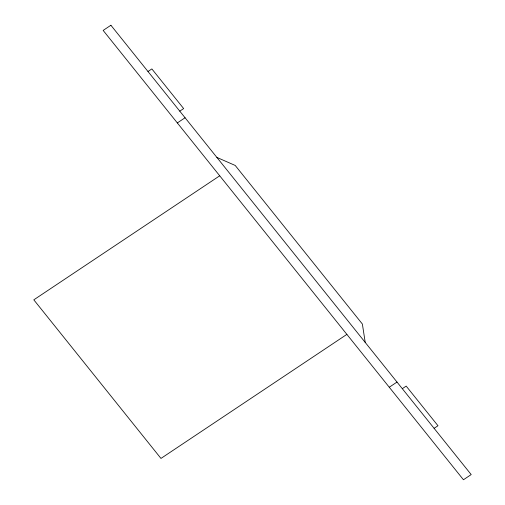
<?xml version="1.0" encoding="UTF-8"?>
<svg xmlns="http://www.w3.org/2000/svg" width="505" height="505" viewBox="0 0 505 505"><rect width="100%" height="100%" fill="white"/><g stroke="black" fill="none" stroke-linecap="round" stroke-linejoin="round"><path stroke-width="0.76" d="M147.99 71.502L151.86 68.92L183.65 108.569L179.78 111.151M177.331 122.93L185.076 117.76M219.719 175.791L33.81 299.837L160.969 458.426L346.878 334.379M389.267 387.24L397.012 382.07M402.315 388.68L406.184 386.098L437.98 425.74L434.104 428.328M216.866 157.409L235.21 165.451L362.375 324.04L365.222 342.428M110.898 25.25L103.153 30.42L463.445 479.75L471.19 474.58L110.898 25.25"/></g></svg>
